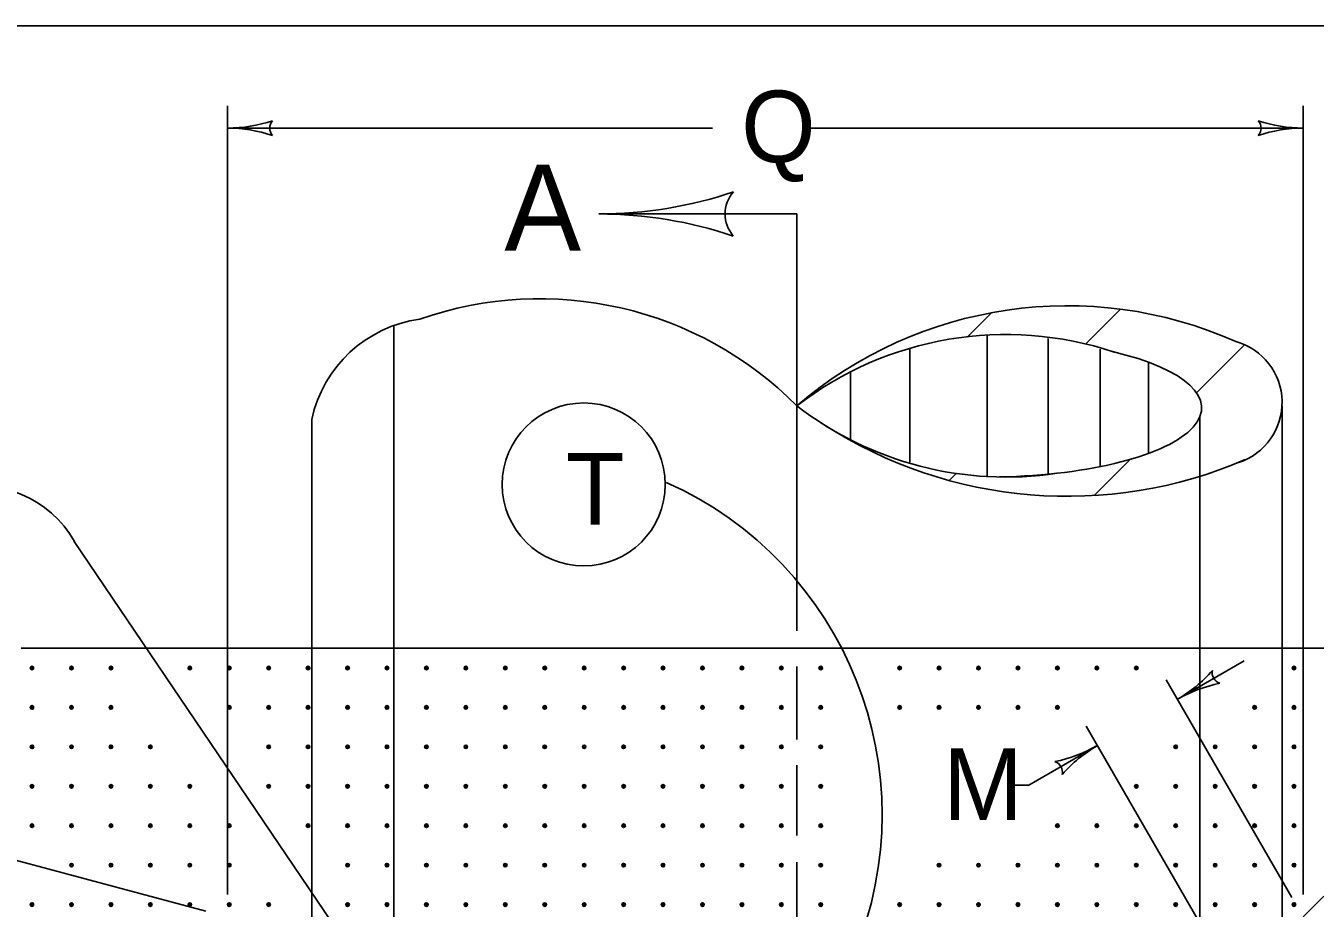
# Model space of a CAD drawing. Extents: x 1007 to 1035.5, y 1000.5 to 1021.5.
# Drawn here: x 1009.776 to 1013.372, y 1019.038 to 1021.5 of the extents above; entities that cross this region are included whole.
import ezdxf

# ---------------------------------------------------------------- set-up
doc = ezdxf.new("R2010")
doc.units = 0
for name, color, linetype in [('Level 1', 7, 'Continuous'), ('Level 10', 7, 'Continuous'), ('Level 11', 7, 'Continuous')]:
    doc.layers.add(name, color=color, linetype=linetype)

msp = doc.modelspace()

# ---------------------------------------------------------------- linework, layer by layer
at = {"layer": 'Level 1'}
for p, q in [((1010.3384, 1019.0764), (1010.3384, 1021.2771)), ((1013.3384, 1019.0764), (1013.3384, 1021.2771)), ((1011.6909, 1021.2146), (1010.3384, 1021.2146)), ((1013.3384, 1021.2146), (1011.9593, 1021.2146)), ((1011.9263, 1020.975), (1011.3742, 1020.975)), ((1011.9263, 1019.812), (1011.9263, 1020.975)), ((1012.4009, 1020.6315), (1012.4688, 1020.6994)), ((1012.7316, 1020.6118), (1012.8291, 1020.7094)), ((1010.8021, 1018.7681), (1010.8021, 1020.6637)), ((1012.4573, 1020.6373), (1012.4573, 1020.2411)), ((1012.6275, 1020.6273), (1012.6275, 1020.248)), ((1013.0413, 1020.4758), (1013.1753, 1020.6098)), ((1012.2413, 1020.5997), (1012.2413, 1020.2824)), ((1012.7724, 1020.2701), (1012.7724, 1020.5974)), ((1012.9068, 1020.5616), (1012.9068, 1020.3068)), ((1012.0758, 1020.5364), (1012.0758, 1020.3469)), ((1013.2795, 1019.0139), (1013.2795, 1020.4398)), ((1010.573, 1019.0139), (1010.573, 1020.4016)), ((1013.0503, 1018.7681), (1013.0503, 1020.4091)), ((1012.7552, 1020.1896), (1012.8558, 1020.2903)), ((1012.3512, 1020.2314), (1012.3707, 1020.251)), ((1010.6493, 1018.9688), (1009.9109, 1020.0615)), ((1013.3384, 1019.0139), (1014.3276, 1020.0031)), ((1009.763, 1019.7639), (1010.573, 1019.7639)), ((1010.573, 1019.7639), (1013.2795, 1019.7639)), ((1013.2795, 1019.7639), (1013.7714, 1019.7639)), ((1011.9263, 1019.5085), (1011.9263, 1019.7126)), ((1012.9873, 1019.6208), (1013.1737, 1019.7287)), ((1012.956, 1019.675), (1013.3071, 1019.068)), ((1012.7331, 1019.5461), (1013.2482, 1018.6555)), ((1010.278, 1019.0301), (1008.5877, 1019.483)), ((1012.5733, 1019.3814), (1012.7644, 1019.492)), ((1011.9263, 1019.2407), (1011.9263, 1019.4371)), ((1012.5733, 1019.3814), (1012.5204, 1019.3814)), ((1011.9263, 1018.5032), (1011.9263, 1019.1668))]:
    msp.add_line(p, q, dxfattribs=at)
for centre, radius in [((1011.3318, 1020.2204), 0.2274), ((1009.793, 1019.7084), 0.005), ((1009.793, 1019.7084), 0.0025), ((1009.903, 1019.7084), 0.005), ((1009.903, 1019.7084), 0.0025), ((1010.013, 1019.7084), 0.005), ((1010.013, 1019.7084), 0.0025), ((1010.233, 1019.7084), 0.005), ((1010.233, 1019.7084), 0.0025), ((1010.343, 1019.7084), 0.005), ((1010.343, 1019.7084), 0.0025), ((1010.453, 1019.7084), 0.005), ((1010.453, 1019.7084), 0.0025), ((1010.563, 1019.7084), 0.005), ((1010.563, 1019.7084), 0.0025), ((1010.673, 1019.7084), 0.005), ((1010.673, 1019.7084), 0.0025), ((1010.783, 1019.7084), 0.005), ((1010.783, 1019.7084), 0.0025), ((1010.893, 1019.7084), 0.005), ((1010.893, 1019.7084), 0.0025), ((1011.003, 1019.7084), 0.005), ((1011.003, 1019.7084), 0.0025), ((1011.113, 1019.7084), 0.005), ((1011.113, 1019.7084), 0.0025), ((1011.223, 1019.7084), 0.005), ((1011.223, 1019.7084), 0.0025), ((1011.333, 1019.7084), 0.005), ((1011.333, 1019.7084), 0.0025), ((1011.443, 1019.7084), 0.005), ((1011.443, 1019.7084), 0.0025), ((1011.553, 1019.7084), 0.005), ((1011.553, 1019.7084), 0.0025), ((1011.663, 1019.7084), 0.005), ((1011.663, 1019.7084), 0.0025), ((1011.773, 1019.7084), 0.005), ((1011.773, 1019.7084), 0.0025), ((1011.883, 1019.7084), 0.005), ((1011.883, 1019.7084), 0.0025), ((1011.993, 1019.7084), 0.005), ((1011.993, 1019.7084), 0.0025), ((1012.213, 1019.7084), 0.005), ((1012.213, 1019.7084), 0.0025), ((1012.323, 1019.7084), 0.005), ((1012.323, 1019.7084), 0.0025), ((1012.433, 1019.7084), 0.005), ((1012.433, 1019.7084), 0.0025), ((1012.543, 1019.7084), 0.005), ((1012.543, 1019.7084), 0.0025), ((1012.653, 1019.7084), 0.005), ((1012.653, 1019.7084), 0.0025), ((1012.763, 1019.7084), 0.005), ((1012.763, 1019.7084), 0.0025), ((1012.873, 1019.7084), 0.005), ((1012.873, 1019.7084), 0.0025), ((1013.313, 1019.7084), 0.005), ((1013.313, 1019.7084), 0.0025), ((1009.793, 1019.5984), 0.005), ((1009.903, 1019.5984), 0.005), ((1010.013, 1019.5984), 0.005), ((1010.343, 1019.5984), 0.005), ((1010.453, 1019.5984), 0.005), ((1010.563, 1019.5984), 0.005), ((1010.673, 1019.5984), 0.005), ((1010.783, 1019.5984), 0.005), ((1010.893, 1019.5984), 0.005), ((1011.003, 1019.5984), 0.005), ((1011.113, 1019.5984), 0.005), ((1011.223, 1019.5984), 0.005), ((1011.333, 1019.5984), 0.005), ((1011.443, 1019.5984), 0.005), ((1011.553, 1019.5984), 0.005), ((1011.663, 1019.5984), 0.005), ((1011.773, 1019.5984), 0.005), ((1011.883, 1019.5984), 0.005), ((1011.993, 1019.5984), 0.005), ((1012.213, 1019.5984), 0.005), ((1012.323, 1019.5984), 0.005), ((1012.433, 1019.5984), 0.005), ((1012.543, 1019.5984), 0.005), ((1012.653, 1019.5984), 0.005), ((1013.203, 1019.5984), 0.005), ((1013.313, 1019.5984), 0.005), ((1009.793, 1019.5984), 0.0025), ((1009.903, 1019.5984), 0.0025), ((1010.013, 1019.5984), 0.0025), ((1010.343, 1019.5984), 0.0025), ((1010.453, 1019.5984), 0.0025), ((1010.563, 1019.5984), 0.0025), ((1010.673, 1019.5984), 0.0025), ((1010.783, 1019.5984), 0.0025), ((1010.893, 1019.5984), 0.0025), ((1011.003, 1019.5984), 0.0025), ((1011.113, 1019.5984), 0.0025), ((1011.223, 1019.5984), 0.0025), ((1011.333, 1019.5984), 0.0025), ((1011.443, 1019.5984), 0.0025), ((1011.553, 1019.5984), 0.0025), ((1011.663, 1019.5984), 0.0025), ((1011.773, 1019.5984), 0.0025), ((1011.883, 1019.5984), 0.0025), ((1011.993, 1019.5984), 0.0025), ((1012.213, 1019.5984), 0.0025), ((1012.323, 1019.5984), 0.0025), ((1012.433, 1019.5984), 0.0025), ((1012.543, 1019.5984), 0.0025), ((1012.653, 1019.5984), 0.0025), ((1013.203, 1019.5984), 0.0025), ((1013.313, 1019.5984), 0.0025), ((1009.793, 1019.4884), 0.005), ((1009.793, 1019.4884), 0.0025), ((1009.903, 1019.4884), 0.005), ((1009.903, 1019.4884), 0.0025), ((1010.013, 1019.4884), 0.005), ((1010.013, 1019.4884), 0.0025), ((1010.123, 1019.4884), 0.005), ((1010.123, 1019.4884), 0.0025), ((1010.453, 1019.4884), 0.005), ((1010.453, 1019.4884), 0.0025), ((1010.563, 1019.4884), 0.005), ((1010.563, 1019.4884), 0.0025), ((1010.673, 1019.4884), 0.005), ((1010.673, 1019.4884), 0.0025), ((1010.783, 1019.4884), 0.005), ((1010.783, 1019.4884), 0.0025), ((1010.893, 1019.4884), 0.005), ((1010.893, 1019.4884), 0.0025), ((1011.003, 1019.4884), 0.005), ((1011.003, 1019.4884), 0.0025), ((1011.113, 1019.4884), 0.005), ((1011.113, 1019.4884), 0.0025), ((1011.223, 1019.4884), 0.005), ((1011.223, 1019.4884), 0.0025), ((1011.333, 1019.4884), 0.005), ((1011.333, 1019.4884), 0.0025), ((1011.443, 1019.4884), 0.005), ((1011.443, 1019.4884), 0.0025), ((1011.553, 1019.4884), 0.005), ((1011.553, 1019.4884), 0.0025), ((1011.663, 1019.4884), 0.005), ((1011.663, 1019.4884), 0.0025), ((1011.773, 1019.4884), 0.005), ((1011.773, 1019.4884), 0.0025), ((1011.883, 1019.4884), 0.005), ((1011.883, 1019.4884), 0.0025), ((1011.993, 1019.4884), 0.005), ((1011.993, 1019.4884), 0.0025), ((1012.983, 1019.4884), 0.005), ((1012.983, 1019.4884), 0.0025), ((1013.093, 1019.4884), 0.005), ((1013.093, 1019.4884), 0.0025), ((1013.203, 1019.4884), 0.005), ((1013.203, 1019.4884), 0.0025), ((1013.313, 1019.4884), 0.005), ((1013.313, 1019.4884), 0.0025), ((1009.793, 1019.3784), 0.005), ((1009.793, 1019.3784), 0.0025), ((1009.903, 1019.3784), 0.005), ((1009.903, 1019.3784), 0.0025), ((1010.013, 1019.3784), 0.005), ((1010.013, 1019.3784), 0.0025), ((1010.123, 1019.3784), 0.005), ((1010.123, 1019.3784), 0.0025), ((1010.233, 1019.3784), 0.005), ((1010.233, 1019.3784), 0.0025), ((1010.453, 1019.3784), 0.005), ((1010.453, 1019.3784), 0.0025), ((1010.563, 1019.3784), 0.005), ((1010.563, 1019.3784), 0.0025), ((1010.673, 1019.3784), 0.005), ((1010.673, 1019.3784), 0.0025), ((1010.783, 1019.3784), 0.005), ((1010.783, 1019.3784), 0.0025), ((1010.893, 1019.3784), 0.005), ((1010.893, 1019.3784), 0.0025), ((1011.003, 1019.3784), 0.005), ((1011.003, 1019.3784), 0.0025), ((1011.113, 1019.3784), 0.005), ((1011.113, 1019.3784), 0.0025), ((1011.223, 1019.3784), 0.005), ((1011.223, 1019.3784), 0.0025), ((1011.333, 1019.3784), 0.005), ((1011.333, 1019.3784), 0.0025), ((1011.443, 1019.3784), 0.005), ((1011.443, 1019.3784), 0.0025), ((1011.553, 1019.3784), 0.005), ((1011.553, 1019.3784), 0.0025), ((1011.663, 1019.3784), 0.005), ((1011.663, 1019.3784), 0.0025), ((1011.773, 1019.3784), 0.005), ((1011.773, 1019.3784), 0.0025), ((1011.883, 1019.3784), 0.005), ((1011.883, 1019.3784), 0.0025), ((1011.993, 1019.3784), 0.005), ((1011.993, 1019.3784), 0.0025), ((1012.873, 1019.3784), 0.005), ((1012.873, 1019.3784), 0.0025), ((1012.983, 1019.3784), 0.005), ((1012.983, 1019.3784), 0.0025), ((1013.093, 1019.3784), 0.005), ((1013.093, 1019.3784), 0.0025), ((1013.203, 1019.3784), 0.005), ((1013.203, 1019.3784), 0.0025), ((1013.313, 1019.3784), 0.005), ((1013.313, 1019.3784), 0.0025), ((1009.793, 1019.2684), 0.005), ((1009.793, 1019.2684), 0.0025), ((1009.903, 1019.2684), 0.005), ((1009.903, 1019.2684), 0.0025), ((1010.013, 1019.2684), 0.005), ((1010.013, 1019.2684), 0.0025), ((1010.123, 1019.2684), 0.005), ((1010.123, 1019.2684), 0.0025), ((1010.233, 1019.2684), 0.005), ((1010.233, 1019.2684), 0.0025), ((1010.343, 1019.2684), 0.005), ((1010.343, 1019.2684), 0.0025), ((1010.563, 1019.2684), 0.005), ((1010.563, 1019.2684), 0.0025), ((1010.673, 1019.2684), 0.005), ((1010.673, 1019.2684), 0.0025), ((1010.783, 1019.2684), 0.005), ((1010.783, 1019.2684), 0.0025), ((1010.893, 1019.2684), 0.005), ((1010.893, 1019.2684), 0.0025), ((1011.003, 1019.2684), 0.005), ((1011.003, 1019.2684), 0.0025), ((1011.113, 1019.2684), 0.005), ((1011.113, 1019.2684), 0.0025), ((1011.223, 1019.2684), 0.005), ((1011.223, 1019.2684), 0.0025), ((1011.333, 1019.2684), 0.005), ((1011.333, 1019.2684), 0.0025), ((1011.443, 1019.2684), 0.005), ((1011.443, 1019.2684), 0.0025), ((1011.553, 1019.2684), 0.005), ((1011.553, 1019.2684), 0.0025), ((1011.663, 1019.2684), 0.005), ((1011.663, 1019.2684), 0.0025), ((1011.773, 1019.2684), 0.005), ((1011.773, 1019.2684), 0.0025), ((1011.883, 1019.2684), 0.005), ((1011.883, 1019.2684), 0.0025), ((1011.993, 1019.2684), 0.005), ((1011.993, 1019.2684), 0.0025), ((1012.653, 1019.2684), 0.005), ((1012.653, 1019.2684), 0.0025), ((1012.763, 1019.2684), 0.005), ((1012.763, 1019.2684), 0.0025), ((1012.873, 1019.2684), 0.005), ((1012.873, 1019.2684), 0.0025), ((1012.983, 1019.2684), 0.005), ((1012.983, 1019.2684), 0.0025), ((1013.093, 1019.2684), 0.005), ((1013.093, 1019.2684), 0.0025), ((1013.203, 1019.2684), 0.005), ((1013.203, 1019.2684), 0.0025), ((1013.313, 1019.2684), 0.005), ((1013.313, 1019.2684), 0.0025), ((1009.903, 1019.1584), 0.005), ((1009.903, 1019.1584), 0.0025), ((1010.013, 1019.1584), 0.005), ((1010.013, 1019.1584), 0.0025), ((1010.123, 1019.1584), 0.005), ((1010.123, 1019.1584), 0.0025), ((1010.233, 1019.1584), 0.005), ((1010.233, 1019.1584), 0.0025), ((1010.343, 1019.1584), 0.005), ((1010.343, 1019.1584), 0.0025), ((1010.673, 1019.1584), 0.005), ((1010.673, 1019.1584), 0.0025), ((1010.783, 1019.1584), 0.005), ((1010.783, 1019.1584), 0.0025), ((1010.893, 1019.1584), 0.005), ((1010.893, 1019.1584), 0.0025), ((1011.003, 1019.1584), 0.005), ((1011.003, 1019.1584), 0.0025), ((1011.113, 1019.1584), 0.005), ((1011.113, 1019.1584), 0.0025), ((1011.223, 1019.1584), 0.005), ((1011.223, 1019.1584), 0.0025), ((1011.333, 1019.1584), 0.005), ((1011.333, 1019.1584), 0.0025), ((1011.443, 1019.1584), 0.005), ((1011.443, 1019.1584), 0.0025), ((1011.553, 1019.1584), 0.005), ((1011.553, 1019.1584), 0.0025), ((1011.663, 1019.1584), 0.005), ((1011.663, 1019.1584), 0.0025), ((1011.773, 1019.1584), 0.005), ((1011.773, 1019.1584), 0.0025), ((1011.883, 1019.1584), 0.005), ((1011.883, 1019.1584), 0.0025), ((1011.993, 1019.1584), 0.005), ((1011.993, 1019.1584), 0.0025), ((1012.323, 1019.1584), 0.005), ((1012.323, 1019.1584), 0.0025), ((1012.433, 1019.1584), 0.005), ((1012.433, 1019.1584), 0.0025), ((1012.543, 1019.1584), 0.005), ((1012.543, 1019.1584), 0.0025), ((1012.653, 1019.1584), 0.005), ((1012.653, 1019.1584), 0.0025), ((1012.763, 1019.1584), 0.005), ((1012.763, 1019.1584), 0.0025), ((1012.873, 1019.1584), 0.005), ((1012.873, 1019.1584), 0.0025), ((1012.983, 1019.1584), 0.005), ((1012.983, 1019.1584), 0.0025), ((1013.093, 1019.1584), 0.005), ((1013.093, 1019.1584), 0.0025), ((1013.203, 1019.1584), 0.005), ((1013.203, 1019.1584), 0.0025), ((1013.313, 1019.1584), 0.005), ((1013.313, 1019.1584), 0.0025), ((1009.793, 1019.0484), 0.005), ((1009.793, 1019.0484), 0.0025), ((1009.903, 1019.0484), 0.005), ((1009.903, 1019.0484), 0.0025), ((1010.013, 1019.0484), 0.005), ((1010.013, 1019.0484), 0.0025), ((1010.123, 1019.0484), 0.005), ((1010.123, 1019.0484), 0.0025), ((1010.233, 1019.0484), 0.005), ((1010.233, 1019.0484), 0.0025), ((1010.343, 1019.0484), 0.005), ((1010.343, 1019.0484), 0.0025), ((1010.453, 1019.0484), 0.005), ((1010.453, 1019.0484), 0.0025), ((1010.673, 1019.0484), 0.005), ((1010.673, 1019.0484), 0.0025), ((1010.783, 1019.0484), 0.005), ((1010.783, 1019.0484), 0.0025), ((1010.893, 1019.0484), 0.005), ((1010.893, 1019.0484), 0.0025), ((1011.003, 1019.0484), 0.005), ((1011.003, 1019.0484), 0.0025), ((1011.113, 1019.0484), 0.005), ((1011.113, 1019.0484), 0.0025), ((1011.223, 1019.0484), 0.005), ((1011.223, 1019.0484), 0.0025), ((1011.333, 1019.0484), 0.005), ((1011.333, 1019.0484), 0.0025), ((1011.443, 1019.0484), 0.005), ((1011.443, 1019.0484), 0.0025), ((1011.553, 1019.0484), 0.005), ((1011.553, 1019.0484), 0.0025), ((1011.663, 1019.0484), 0.005), ((1011.663, 1019.0484), 0.0025), ((1011.773, 1019.0484), 0.005), ((1011.773, 1019.0484), 0.0025), ((1011.883, 1019.0484), 0.005), ((1011.883, 1019.0484), 0.0025), ((1011.993, 1019.0484), 0.005), ((1011.993, 1019.0484), 0.0025), ((1012.213, 1019.0484), 0.005), ((1012.213, 1019.0484), 0.0025), ((1012.323, 1019.0484), 0.005), ((1012.323, 1019.0484), 0.0025), ((1012.433, 1019.0484), 0.005), ((1012.433, 1019.0484), 0.0025), ((1012.543, 1019.0484), 0.005), ((1012.543, 1019.0484), 0.0025), ((1012.653, 1019.0484), 0.005), ((1012.653, 1019.0484), 0.0025), ((1012.763, 1019.0484), 0.005), ((1012.763, 1019.0484), 0.0025), ((1012.873, 1019.0484), 0.005), ((1012.873, 1019.0484), 0.0025), ((1012.983, 1019.0484), 0.005), ((1012.983, 1019.0484), 0.0025), ((1013.093, 1019.0484), 0.005), ((1013.093, 1019.0484), 0.0025), ((1013.203, 1019.0484), 0.005), ((1013.203, 1019.0484), 0.0025), ((1013.313, 1019.0484), 0.005), ((1013.313, 1019.0484), 0.0025)]:
    msp.add_circle(centre, radius, dxfattribs=at)
for centre, radius, start, end in [((1010.3384, 1021.6055), 0.3909, 270, 288.6688), ((1010.3384, 1021.6055), 0.3909, 270, 288.6688), ((1010.4871, 1021.2145), 0.0313, 138.7746, 220.8913), ((1010.4871, 1021.2145), 0.0313, 138.7746, 220.8913), ((1013.1898, 1021.2146), 0.0313, 318.7746, 40.8913), ((1013.3384, 1021.6055), 0.3909, 251.3472, 269.9939), ((1010.3384, 1021.6055), 0.3909, 269.9878, 270), ((1010.3384, 1021.6055), 0.3909, 269.9878, 270), ((1010.3384, 1020.8236), 0.3909, 71.3472, 89.9939), ((1010.3384, 1020.8236), 0.3909, 71.3472, 89.9939), ((1013.3384, 1020.8236), 0.3909, 90, 108.6688), ((1013.3384, 1020.8236), 0.3909, 89.9878, 90), ((1011.3742, 1022.1469), 1.1719, 270, 288.6688), ((1011.8198, 1020.9749), 0.0938, 138.7746, 220.8913), ((1011.3742, 1022.1469), 1.1719, 269.9878, 270), ((1011.3742, 1019.8031), 1.1719, 71.3472, 89.9939), ((1011.2089, 1019.7277), 1.0108, 44.7951, 109.3176), ((1012.6806, 1019.5599), 1.159, 66.0483, 130.6093), ((1010.9242, 1020.3257), 0.3594, 97.9512, 167.7345), ((1012.5093, 1019.6844), 0.9543, 71.5646, 127.6655), ((1013.1032, 1020.4493), 0.1765, 288.2123, 74.2531), ((1012.5093, 1021.1953), 0.9543, 232.3383, 278.6439), ((1012.6811, 1021.442), 1.2546, 237.2531, 293.2893), ((1009.6475, 1019.9141), 0.3019, 29.2317, 105.5974), ((1011.1485, 1019.2988), 1.0154, 337.4692, 65.96), ((1012.7915, 1019.9592), 0.3909, 300.0603, 318.7291), ((1013.116, 1019.6953), 0.0313, 168.8349, 250.9516), ((1013.1832, 1019.2825), 0.3909, 101.4075, 120.0542), ((1012.7915, 1019.9592), 0.3909, 300.0481, 300.0603), ((1012.5686, 1019.8304), 0.3909, 281.4017, 300.0484), ((1012.9602, 1019.1536), 0.3909, 120.0545, 138.7233), ((1012.9602, 1019.1536), 0.3909, 120.0423, 120.0545), ((1012.6357, 1019.4176), 0.0313, 348.8291, 70.9458)]:
    msp.add_arc(centre, radius, start, end, dxfattribs=at)
msp.add_ellipse((1012.4573, 1020.4342), major_axis=(0.5981, 0), ratio=0.322822, start_param=4.769622, end_param=7.230525, dxfattribs=at)
at = {"layer": 'Level 10'}
msp.add_line((1007, 1021.5), (1035.5, 1021.5), dxfattribs=at)
at = {"layer": 'Level 11'}
msp.add_lwpolyline([(1007, 1000.5), (1035.5, 1000.5), (1035.5, 1021.5), (1007, 1021.5)], close=True, dxfattribs=at)

# ---------------------------------------------------------------- texts
at = {"layer": 'Level 1'}
for s, height, p in [('Q', 0.2, (1011.7709, 1021.119)), ('A', 0.24, (1011.1104, 1020.8726)), ('T', 0.2, (1011.282, 1020.1078)), ('M', 0.2, (1012.3341, 1019.2842))]:
    msp.add_text(s, height=height, dxfattribs=at).set_placement(p)

doc.saveas('drawing.dxf')
